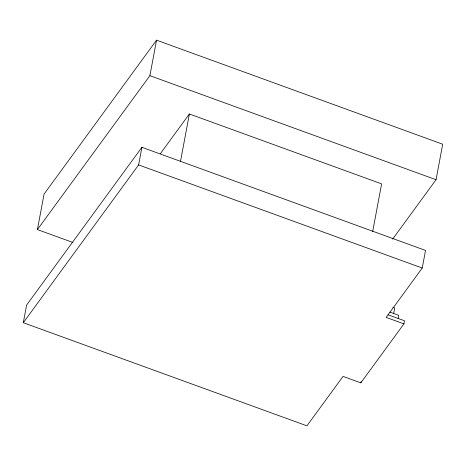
<?xml version="1.0" encoding="UTF-8"?>
<svg xmlns="http://www.w3.org/2000/svg" width="466" height="466" viewBox="0 0 466 466"><rect width="100%" height="100%" fill="white"/><g stroke="black" fill="none" stroke-linecap="round" stroke-linejoin="round"><path stroke-width="0.7" d="M72.935 242.495L37.42 229.581L44.066 194.072L156.541 40.163L442.7 144.21L436.054 179.719L392.698 239.046M403.929 323.87L360.824 382.854L343.052 376.394L306.925 425.837L23.3 322.711L26.597 305.096L141.909 147.297L425.534 250.423L422.237 268.037L386.157 317.41L403.929 323.87L404.505 320.771L388.079 314.8M37.42 229.581L149.895 75.667L156.541 40.163M23.3 322.711L138.618 164.912L141.909 147.297M180.447 161.685L189.371 113.978L381.607 183.872L372.678 231.585M360.824 382.854L361.057 381.602M393.671 313.484L394.714 307.904L392.815 307.21M398.162 318.464L398.75 315.331L389.861 312.103M160.263 153.809L189.371 113.978M149.895 75.667L436.054 179.719M138.618 164.912L422.237 268.037"/></g></svg>
